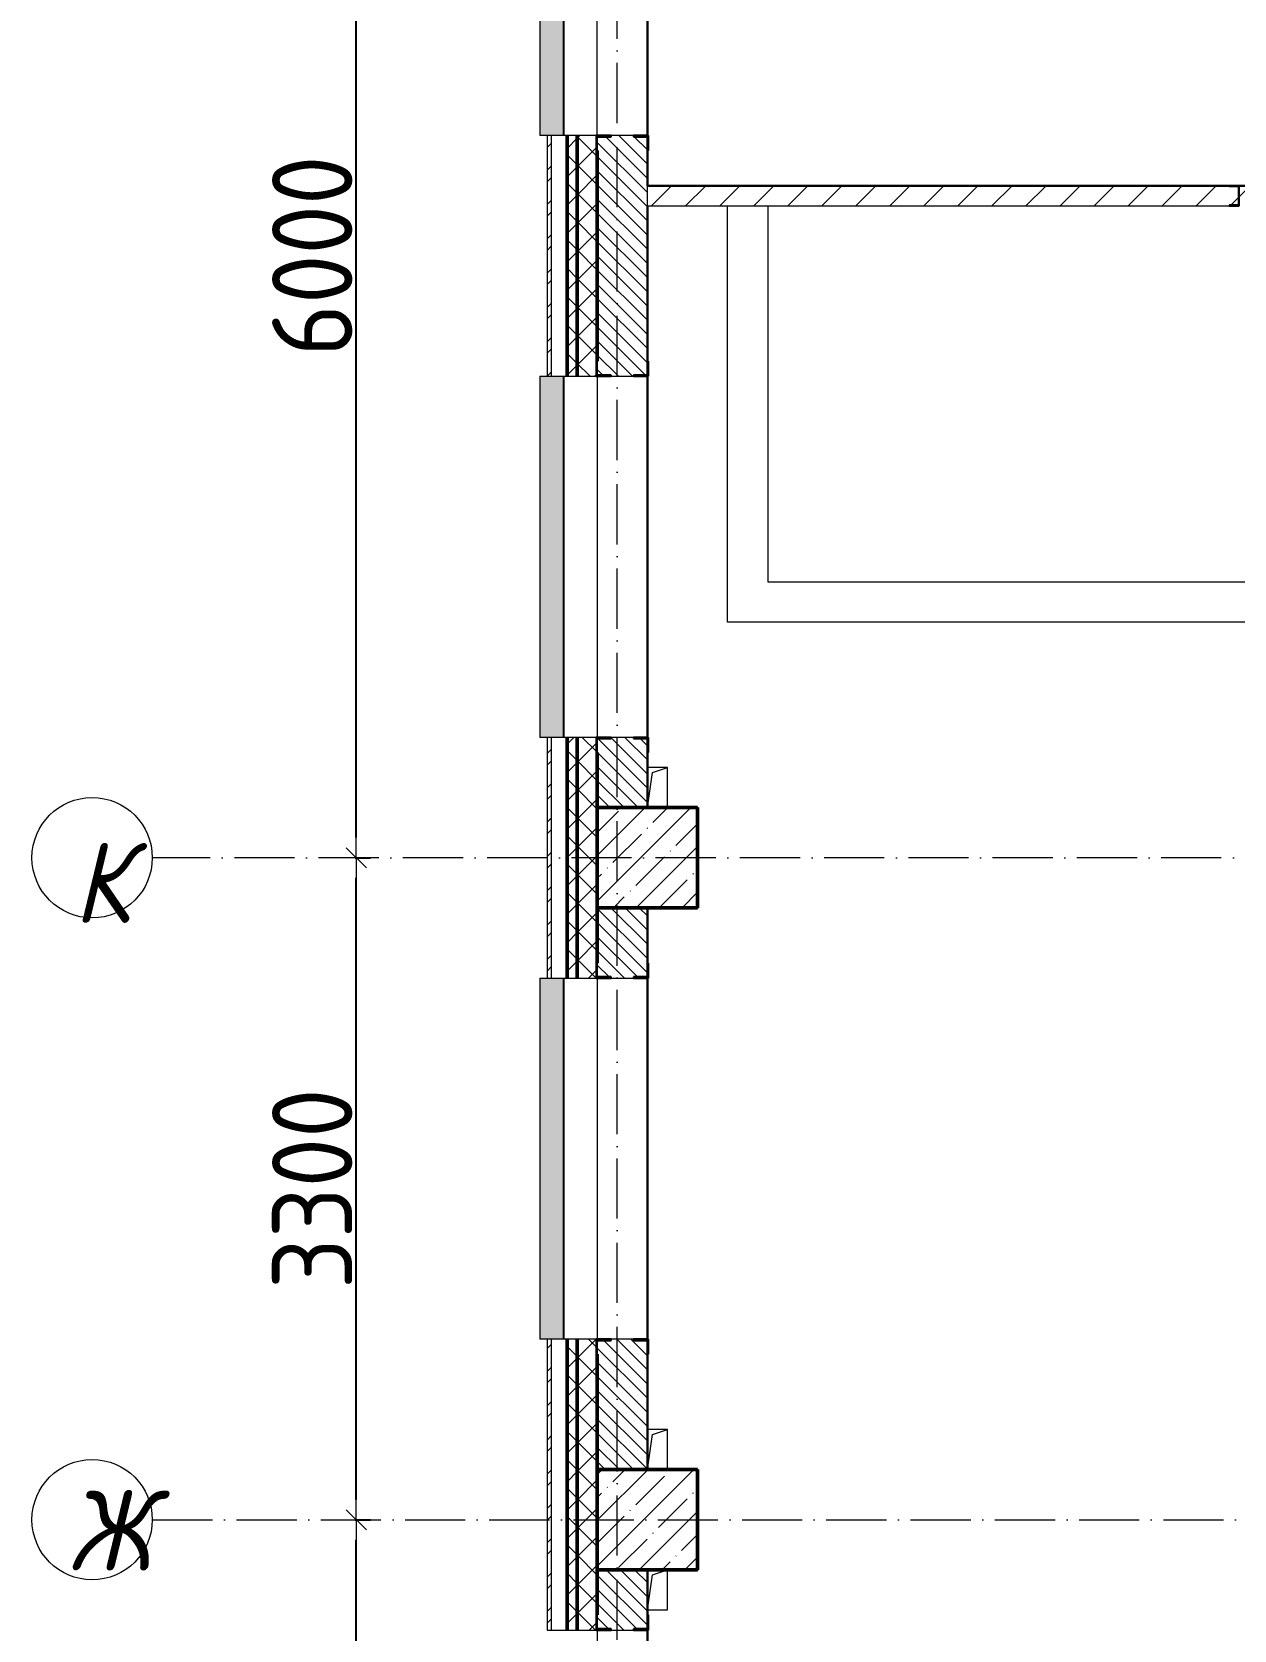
# Model space of a CAD drawing. Header units: millimetres. Extents: x -213536 to 1564669, y -45299 to 942238.
# Drawn here: x 688103 to 694097, y 299912 to 307879 of the extents above; entities that cross this region are included whole.
import ezdxf

# ---------------------------------------------------------------- set-up
doc = ezdxf.new("R2010")
doc.units = ezdxf.units.MM
doc.linetypes.add('50_200_ШТРИХ_1Т_ш5_п1_п1_', pattern=[700, 500, -100, 0, -100])
for name, color, linetype, lineweight in [('3) ЖБ 4м', 3, 'Continuous', 30), ('3.1) ЖБ окна 1.2 м', 102, 'Continuous', 30), ('A-____-____-DIMS', 7, 'Continuous', 9), ('A-GENM-____-MCUT', 7, 'Continuous', 25), ('A-GENM-____-OTLN', 7, 'Continuous', 9), ('A-GENM-____-OTLN-1', 7, 'Continuous', 25), ('A-GLAZ-____-OTLN', 7, 'Continuous', 9), ('A-WALL-____-MCUT-2', 7, 'Continuous', 50), ('A-WALL-____-MCUT-3', 7, 'Continuous', 9), ('A-WALL-____-OTLN', 7, 'Continuous', 9), ('A-WALL-____-PATT-1', 7, 'Continuous', 9), ('A-WALL-FNSH-MCUT-1', 7, 'Continuous', 9), ('I-WALL-____-OTLN', 7, 'Continuous', 9), ('S-COLS-____-MCUT', 7, 'Continuous', 50), ('S-COLS-____-OTLN', 7, 'Continuous', 9), ('S-GRID-____-IDEN', 7, 'Continuous', 9), ('S-GRID-____-OTLN-1', 7, '50_200_ШТРИХ_1Т_ш5_п1_п1_', 9)]:
    doc.layers.add(name, color=color, linetype=linetype, lineweight=lineweight)
doc.layers.add('A-GLAZ-____-OTLN-1', color=7, linetype='Continuous', lineweight=9, true_color=0xc0c0c0)
doc.styles.add('ISOCPEUR_I', font='isocpeui.ttf', dxfattribs={"width": 0.9, "height": 2.5})
doc.styles.add('СПДС', font='isocpeur.ttf', dxfattribs={"width": 0.9})
doc.dimstyles.new('Размера А3', dxfattribs={"dimtxt": 200, "dimasz": 100, "dimexe": 70, "dimexo": 100, "dimgap": 20, "dimtad": 1, "dimdec": 0, "dimrnd": 10, "dimzin": 0, "dimdsep": 46, "dimtxsty": 'СПДС', "dimblk": 'ARROWHEAD_6', "dimcen": 1, "dimclrd": 256, "dimclre": 256, "dimclrt": 256, "dimazin": 0, "dimtfac": 1, "dimtdec": 0, "dimtmove": 2, "dimatfit": 3, "dimfxl": 1, "dimtolj": 1, "dimtzin": 0, "dimarcsym": 0})
pattern_1 = [(45, (693371.93, 286281.11), (-70.71068, 70.71068), []), (135, (693371.93, 286281.11), (-70.71068, -70.71068), [])]
pattern_2 = [(135, (693371.93, 286281.11), (-35.35534, -35.35534), [])]

# ---------------------------------------------------------------- blocks, each defined once
blk = doc.blocks.new('BSC_Колонна _Прямоугольная - 500х500-V50-АР1_План отверстий 3 этажа в осях 1-64_А-ГГ')
at = {"layer": 'S-COLS-____-OTLN'}
h = blk.add_hatch(dxfattribs=at)
h.set_pattern_fill('FP_87', color=256, style=0, pattern_type=2)
h.set_pattern_definition([(45, (2200, -17481.04), (-114.0493, 114.0493), []), (45, (2314.05, -17481.04), (-114.0493, 114.0493), [201.612, -40.322, 3.353, -36.97])])
h.paths.add_polyline_path([(-250, -250), (250, -250), (250, 250), (-250, 250)], flags=0)
at = {"layer": 'S-COLS-____-MCUT'}
for p, q in [((250, 250), (-250, 250)), ((-250, 250), (-250, -250)), ((250, -250), (250, 250)), ((-250, -250), (250, -250))]:
    blk.add_line(p, q, dxfattribs=at)
blk = doc.blocks.new('BSC_Колонна _Прямоугольная - 500х500-V119-АР1_План отверстий 3 этажа в осях 1-64_А-ГГ')
at = {"layer": 'S-COLS-____-OTLN'}
h = blk.add_hatch(dxfattribs=at)
h.set_pattern_fill('FP_142', color=256, style=0, pattern_type=2)
h.set_pattern_definition([(45, (2200, -14181.04), (-114.0493, 114.0493), []), (45, (2314.05, -14181.04), (-114.0493, 114.0493), [201.612, -40.322, 3.353, -36.97])])
h.paths.add_polyline_path([(-250, -250), (250, -250), (250, 250), (-250, 250)], flags=0)
at = {"layer": 'S-COLS-____-MCUT'}
for p, q in [((250, 250), (-250, 250)), ((-250, 250), (-250, -250)), ((250, -250), (250, 250)), ((-250, -250), (250, -250))]:
    blk.add_line(p, q, dxfattribs=at)
blk = doc.blocks.new('Фахверк_СКБ_Уголок - 250_2700-27497298-АР1_План отверстий 3 этажа в осях 1-64_А-ГГ')
at = {"layer": 'A-GENM-____-MCUT'}
for p, q in [((200, 181), (125, 181)), ((125, 181), (125, 106)), ((131, 106), (131, 175)), ((131, 175), (200, 175)), ((200, 175), (200, 181)), ((125, 106), (131, 106)), ((131, -6), (125, -6)), ((125, -6), (125, -81)), ((131, -75), (131, -6)), ((200, -75), (131, -75)), ((200, -81), (200, -75)), ((125, -81), (200, -81))]:
    blk.add_line(p, q, dxfattribs=at)
blk = doc.blocks.new('154_Фахверк_СКБ_Швеллер - Тип_100_3960-28318856-АР1_План отверстий 3 этажа в осях 1-64_А-ГГ')
at = {"layer": 'A-GENM-____-MCUT'}
for p, q in [((175, 50), (125, 50)), ((125, 50), (125, -50)), ((128, 47), (175, 47)), ((128, -47), (128, 47)), ((175, 47), (175, 50)), ((125, -50), (175, -50)), ((175, -47), (128, -47)), ((175, -50), (175, -47))]:
    blk.add_line(p, q, dxfattribs=at)
blk = doc.blocks.new('AR_Отверстие прямоугольное _в плите_ - AR_Отверстие прямоугольное _в плите_-V175-АР1_План отверстий 3 этажа в осях 1-64_А-ГГ')
at = {"layer": 'A-GENM-____-OTLN'}
for p, q in [((50, 100), (-50, 100)), ((-25, 75), (50, 100)), ((50, -100), (50, 100)), ((-50, -100), (-25, 75))]:
    blk.add_line(p, q, dxfattribs=at)
blk = doc.blocks.new('AR_Отверстие прямоугольное _в плите_ - AR_Отверстие прямоугольное _в плите_-V174-АР1_План отверстий 3 этажа в осях 1-64_А-ГГ')
at = {"layer": 'A-GENM-____-OTLN'}
for p, q in [((-25, 75), (50, 100)), ((50, -100), (50, 100)), ((-50, -100), (-25, 75)), ((-50, -100), (50, -100))]:
    blk.add_line(p, q, dxfattribs=at)
blk = doc.blocks.new('Отлив_СКБ - Отлив витража_120_НВФ-V216-АР1_План отверстий 3 этажа в осях 1-64_А-ГГ')
at = {"layer": 'A-GLAZ-____-OTLN-1'}
for points in [[(0, 2), (1800, 2), (1800, 120), (0, 120), (0, 63)], [(0, 0), (1800, 0), (1800, 2), (0, 2)]]:
    blk.add_hatch(color=256, dxfattribs=at).paths.add_polyline_path(points, flags=0)
at = {"layer": 'A-GLAZ-____-OTLN'}
for p, q in [((0, 83), (0, 120)), ((1800, 120), (0, 120)), ((1800, 120), (1800, 83)), ((0, 2), (1800, 2)), ((1800, 0), (0, 0))]:
    blk.add_line(p, q, dxfattribs=at)
blk = doc.blocks.new('Ось сетки - Круг_Ø6_00__ISO-2_5_0_9K_-25732049-АР1_План отверстий 3 этажа в осях 1-64_А-ГГ')
at = {"layer": 'S-GRID-____-IDEN'}
blk.add_circle((0, 0), 3, dxfattribs=at)
blk = doc.blocks.new('ARROWHEAD_6')
at = {"color": 0, "linetype": 'Continuous'}
for p, q in [((0, 0), (-1, 0)), ((-0.5, -0.5), (0.5, 0.5))]:
    blk.add_line(p, q, dxfattribs=at)
blk = doc.blocks.new('*D4834')
at = {"layer": 'A-____-____-DIMS', "lineweight": -2, "transparency": 16777216}
for p, q in [((689714.5, 300462.2), (689790.5, 300462.2)), ((689720.5, 296012.2), (689720.5, 300362.2)), ((689714.5, 295912.2), (689790.5, 295912.2))]:
    blk.add_line(p, q, dxfattribs=at)
at = {"layer": 'Defpoints', "color": 0, "lineweight": 50, "transparency": 16777216}
for p in [(689614.5, 300462.2), (689720.5, 300462.2), (689614.5, 295912.2)]:
    blk.add_point(p, dxfattribs=at)
at = {"layer": 'A-____-____-DIMS', "lineweight": -2, "transparency": 16777216, "xscale": 100, "yscale": 100, "zscale": 100}
for p, rotation in [((689720.5, 300462.2), 90), ((689720.5, 295912.2), 270)]:
    blk.add_blockref('ARROWHEAD_6', p, dxfattribs=dict(at, rotation=rotation))
at = {"layer": 'A-____-____-DIMS', "transparency": 16777216, "insert": (689500.5, 298187.2), "char_height": 400, "attachment_point": 5, "rotation": 90, "style": 'СПДС'}
blk.add_mtext('\\A1;4550', dxfattribs=at)
blk = doc.blocks.new('*D4835')
at = {"layer": 'A-____-____-DIMS', "lineweight": -2, "transparency": 16777216}
for p, q in [((689714.5, 303762.2), (689790.5, 303762.2)), ((689720.5, 300562.2), (689720.5, 303662.2)), ((689714.5, 300462.2), (689790.5, 300462.2))]:
    blk.add_line(p, q, dxfattribs=at)
at = {"layer": 'Defpoints', "color": 0, "lineweight": 50, "transparency": 16777216}
for p in [(689614.5, 303762.2), (689720.5, 303762.2), (689614.5, 300462.2)]:
    blk.add_point(p, dxfattribs=at)
at = {"layer": 'A-____-____-DIMS', "lineweight": -2, "transparency": 16777216, "xscale": 100, "yscale": 100, "zscale": 100}
for p, rotation in [((689720.5, 303762.2), 90), ((689720.5, 300462.2), 270)]:
    blk.add_blockref('ARROWHEAD_6', p, dxfattribs=dict(at, rotation=rotation))
at = {"layer": 'A-____-____-DIMS', "transparency": 16777216, "insert": (689500.5, 302112.2), "char_height": 400, "attachment_point": 5, "rotation": 90, "style": 'СПДС'}
blk.add_mtext('\\A1;3300', dxfattribs=at)
blk = doc.blocks.new('*D4836')
at = {"layer": 'A-____-____-DIMS', "lineweight": -2, "transparency": 16777216}
for p, q in [((689714.5, 309762.2), (689790.5, 309762.2)), ((689720.5, 303862.2), (689720.5, 309662.2)), ((689714.5, 303762.2), (689790.5, 303762.2))]:
    blk.add_line(p, q, dxfattribs=at)
at = {"layer": 'Defpoints', "color": 0, "lineweight": 50, "transparency": 16777216}
for p in [(689614.5, 309762.2), (689720.5, 309762.2), (689614.5, 303762.2)]:
    blk.add_point(p, dxfattribs=at)
at = {"layer": 'A-____-____-DIMS', "lineweight": -2, "transparency": 16777216, "xscale": 100, "yscale": 100, "zscale": 100}
for p, rotation in [((689720.5, 309762.2), 90), ((689720.5, 303762.2), 270)]:
    blk.add_blockref('ARROWHEAD_6', p, dxfattribs=dict(at, rotation=rotation))
at = {"layer": 'A-____-____-DIMS', "transparency": 16777216, "insert": (689500.5, 306762.2), "char_height": 400, "attachment_point": 5, "rotation": 90, "style": 'СПДС'}
blk.add_mtext('\\A1;6000', dxfattribs=at)

msp = doc.modelspace()

# ---------------------------------------------------------------- hatches: boundary and pattern name
at = {"layer": 'A-WALL-____-PATT-1'}
h = msp.add_hatch(dxfattribs=at)
h.set_pattern_fill('FP_3', color=256, style=0, pattern_type=2)
h.set_pattern_definition([(45, (693371.93, 286281.11), (-85.5366, 85.5366), []), (45, (693428.95, 286281.11), (-85.5366, 85.5366), [])])
h.paths.add_polyline_path([(690691.9, 295797.2), (690691.9, 298112.2), (690671.9, 298112.2), (690671.9, 295797.2)], flags=0)
h.paths.add_polyline_path([(690671.9, 299912.2), (690691.9, 299912.2), (690691.9, 301362.2), (690671.9, 301362.2), (690671.9, 300775.7)], flags=0)
h.paths.add_polyline_path([(690671.9, 303162.2), (690691.9, 303162.2), (690691.9, 304362.2), (690671.9, 304362.2), (690671.9, 304215.8)], flags=0)
h.paths.add_polyline_path([(690691.9, 306162.2), (690691.9, 307362.2), (690671.9, 307362.2), (690671.9, 306162.2)], flags=0)
h.paths.add_polyline_path([(690691.9, 309162.2), (690691.9, 310362.2), (690671.9, 310362.2), (690671.9, 309162.2)], flags=0)
h = msp.add_hatch(dxfattribs=at)
h.set_pattern_fill('FP_1', color=256, style=0, pattern_type=2)
h.set_pattern_definition(pattern_1)
h.paths.add_polyline_path([(690821.9, 295797.2), (690821.9, 298112.2), (690771.9, 298112.2), (690771.9, 295797.2)], flags=0)
h.paths.add_polyline_path([(690771.9, 299912.2), (690821.9, 299912.2), (690821.9, 301362.2), (690771.9, 301362.2), (690771.9, 300775.7)], flags=0)
h.paths.add_polyline_path([(690821.9, 303162.2), (690821.9, 304362.2), (690771.9, 304362.2), (690771.9, 303162.2)], flags=0)
h.paths.add_polyline_path([(690821.9, 306162.2), (690821.9, 307362.2), (690771.9, 307362.2), (690771.9, 306162.2)], flags=0)
h.paths.add_polyline_path([(690821.9, 309162.2), (690821.9, 310362.2), (690771.9, 310362.2), (690771.9, 309162.2)], flags=0)
h = msp.add_hatch(dxfattribs=at)
h.set_pattern_fill('FP_1', color=256, style=0, pattern_type=2)
h.set_pattern_definition(pattern_1)
h.paths.add_polyline_path([(690821.9, 295797.2), (690921.9, 295797.2), (690921.9, 298037.2), (690915.9, 298037.2), (690915.9, 298112.2), (690821.9, 298112.2), (690821.9, 295812.2)], flags=0)
h.paths.add_polyline_path([(690915.9, 299912.2), (690915.9, 299987.2), (690921.9, 299987.2), (690921.9, 301287.2), (690915.9, 301287.2), (690915.9, 301362.2), (690821.9, 301362.2), (690821.9, 299912.2)], flags=0)
h.paths.add_polyline_path([(690915.9, 303162.2), (690915.9, 303237.2), (690921.9, 303237.2), (690921.9, 304287.2), (690915.9, 304287.2), (690915.9, 304362.2), (690821.9, 304362.2), (690821.9, 303162.2)], flags=0)
h.paths.add_polyline_path([(690915.9, 306162.2), (690915.9, 306237.2), (690921.9, 306237.2), (690921.9, 307287.2), (690915.9, 307287.2), (690915.9, 307362.2), (690821.9, 307362.2), (690821.9, 306162.2)], flags=0)
h.paths.add_polyline_path([(690915.9, 309162.2), (690915.9, 309237.2), (690921.9, 309237.2), (690921.9, 310287.2), (690915.9, 310287.2), (690915.9, 310362.2), (690821.9, 310362.2), (690821.9, 309162.2)], flags=0)
h = msp.add_hatch(dxfattribs=at)
h.set_pattern_fill('FP_6', color=256, style=0, pattern_type=2)
h.set_pattern_definition(pattern_2)
h.paths.add_polyline_path([(690921.9, 304012.2), (691171.9, 304012.2), (691171.9, 304356.2), (691102.9, 304356.2), (691102.9, 304362.2), (690990.9, 304362.2), (690990.9, 304356.2), (690921.9, 304356.2), (690921.9, 304215.8)], flags=0)
h.paths.add_polyline_path([(691102.9, 306162.2), (691102.9, 306168.2), (691171.9, 306168.2), (691171.9, 307356.2), (691102.9, 307356.2), (691102.9, 307362.2), (690990.9, 307362.2), (690990.9, 307356.2), (690921.9, 307356.2), (690921.9, 306168.2), (690990.9, 306168.2), (690990.9, 306162.2)], flags=0)
h.paths.add_polyline_path([(691102.9, 309162.2), (691102.9, 309168.2), (691171.9, 309168.2), (691171.9, 309512.2), (690921.9, 309512.2), (690921.9, 309168.2), (690990.9, 309168.2), (690990.9, 309162.2)], flags=0)
h = msp.add_hatch(dxfattribs=at)
h.set_pattern_fill('FP_4', color=256, style=0, pattern_type=2)
h.set_pattern_definition([(45, (693371.93, 286281.11), (-84.8528, 84.8528), [])])
h.paths.add_polyline_path([(698371.9, 307012.2), (698371.9, 307112.2), (698317.9, 307112.2), (698317.9, 307104.6), (698276.4, 307104.6), (698276.4, 307019.8), (698317.9, 307019.8), (698317.9, 307012.2)], flags=0)
h.paths.add_polyline_path([(696893.2, 307012.2), (697075.9, 307012.9), (697075.9, 307019.8), (697117.4, 307019.8), (697117.4, 307104.6), (697075.9, 307104.6), (697075.9, 307112.2), (694121.9, 307112.2), (694121.9, 307012.2)], flags=0)
h.paths.add_polyline_path([(693358.3, 307012.2), (694071.9, 307012.2), (694071.9, 307015.2), (694118.9, 307015.2), (694118.9, 307109.2), (694071.9, 307109.2), (694071.9, 307112.2), (691171.9, 307112.2), (691171.9, 307012.2), (691590.8, 307012.2)], flags=0)
h = msp.add_hatch(dxfattribs=at)
h.set_pattern_fill('FP_6', color=256, style=0, pattern_type=2)
h.set_pattern_definition(pattern_2)
h.paths.add_polyline_path([(690921.9, 300712.2), (691171.9, 300712.2), (691171.9, 301356.2), (691102.9, 301356.2), (691102.9, 301362.2), (690990.9, 301362.2), (690990.9, 301356.2), (690921.9, 301356.2), (690921.9, 300775.7)], flags=0)
h.paths.add_polyline_path([(691102.9, 303162.2), (691102.9, 303168.2), (691171.9, 303168.2), (691171.9, 303512.2), (690921.9, 303512.2), (690921.9, 303168.2), (690990.9, 303168.2), (690990.9, 303162.2)], flags=0)
h = msp.add_hatch(dxfattribs=at)
h.set_pattern_fill('FP_6', color=256, style=0, pattern_type=2)
h.set_pattern_definition(pattern_2)
h.paths.add_polyline_path([(690921.9, 296312.2), (691171.9, 296312.2), (691171.1, 298106.2), (691102.9, 298106.2), (691102.9, 298112.2), (690990.9, 298112.2), (690990.9, 298106.2), (690921.9, 298106.2), (690921.9, 297335.5)], flags=0)
h.paths.add_polyline_path([(691102.9, 299912.2), (691102.9, 299918.2), (691171.9, 299918.2), (691171.9, 300212.2), (690921.9, 300212.2), (690921.9, 299918.2), (690990.9, 299918.2), (690990.9, 299912.2)], flags=0)

# ---------------------------------------------------------------- linework, layer by layer
at = {"color": 4, "lineweight": 30}
msp.add_lwpolyline([(698771.9, 308412.2), (698771.9, 307112.2), (691171.9, 307112.2), (691171.9, 307356.2)], dxfattribs=at)
at = {"layer": '3) ЖБ 4м'}
for points in [[(691171.9, 303512.2), (691421.9, 303512.2), (691421.9, 304012.2), (691171.9, 304012.2)], [(691171.9, 300212.2), (691421.9, 300212.2), (691421.9, 300712.2), (691171.9, 300712.2)]]:
    msp.add_lwpolyline(points, dxfattribs=at)
at = {"layer": '3.1) ЖБ окна 1.2 м'}
for points in [[(691171.9, 309500.3), (691171.9, 307112.2)], [(691171.9, 307012.2), (691171.9, 304012.2)], [(691171.9, 303512.2), (691171.9, 300718.2)], [(691171.9, 300212.2), (691171.9, 296312.2)]]:
    msp.add_lwpolyline(points, dxfattribs=at)
at = {"layer": 'A-WALL-____-MCUT-2'}
for p, q in [((690771.9, 306162.2), (690771.9, 307362.2)), ((690821.9, 306162.2), (690821.9, 307362.2)), ((690921.9, 306237.2), (690921.9, 307287.2)), ((690771.9, 303162.2), (690771.9, 304362.2)), ((690821.9, 303162.2), (690821.9, 304362.2)), ((690921.9, 304012.2), (690921.9, 304287.2)), ((690921.9, 303237.2), (690921.9, 303512.2)), ((690771.9, 299912.2), (690771.9, 301362.2)), ((690821.9, 299912.2), (690821.9, 301362.2)), ((690921.9, 300712.2), (690921.9, 301287.2)), ((690921.9, 299987.2), (690921.9, 300212.2))]:
    msp.add_line(p, q, dxfattribs=at)
at = {"layer": 'A-WALL-____-MCUT-3'}
for p, q in [((690915.9, 307362.2), (690691.9, 307362.2)), ((690691.9, 307362.2), (690691.9, 306162.2)), ((691102.9, 307362.2), (690990.9, 307362.2)), ((691171.9, 306237.2), (691171.9, 307287.2)), ((690691.9, 306162.2), (690915.9, 306162.2)), ((690990.9, 306162.2), (691102.9, 306162.2)), ((690915.9, 304362.2), (690691.9, 304362.2)), ((690691.9, 304362.2), (690691.9, 303162.2)), ((691102.9, 304362.2), (690990.9, 304362.2)), ((691171.9, 304012.2), (691171.9, 304287.2)), ((691171.9, 303237.2), (691171.9, 303512.2)), ((690691.9, 303162.2), (690915.9, 303162.2)), ((690990.9, 303162.2), (691102.9, 303162.2)), ((690915.9, 301362.2), (690691.9, 301362.2)), ((690691.9, 301362.2), (690691.9, 299912.2)), ((691102.9, 301362.2), (690990.9, 301362.2)), ((691171.9, 300712.2), (691171.9, 301287.2)), ((691171.9, 299987.2), (691171.9, 300212.2)), ((690691.9, 299912.2), (690915.9, 299912.2)), ((690990.9, 299912.2), (691102.9, 299912.2))]:
    msp.add_line(p, q, dxfattribs=at)
at = {"layer": 'A-WALL-____-OTLN'}
for p, q in [((690921.9, 307362.2), (690921.9, 309162.2)), ((691171.9, 309162.2), (691171.9, 307362.2)), ((690921.9, 306162.2), (690921.9, 304362.2)), ((691171.9, 306162.2), (691171.9, 304362.2)), ((690921.9, 303162.2), (690921.9, 301362.2)), ((691171.9, 303162.2), (691171.9, 301362.2)), ((690921.9, 299912.2), (690921.9, 298112.2)), ((691171.9, 299912.2), (691171.9, 298112.2))]:
    msp.add_line(p, q, dxfattribs=at)
at = {"layer": 'A-WALL-FNSH-MCUT-1'}
for p, q in [((690671.9, 307362.2), (690671.9, 306162.2)), ((690691.9, 307362.2), (690671.9, 307362.2)), ((694071.9, 307112.2), (691171.9, 307112.2)), ((691171.9, 307012.2), (694071.9, 307012.2)), ((690671.9, 306162.2), (690691.9, 306162.2)), ((690671.9, 304362.2), (690671.9, 303162.2)), ((690691.9, 304362.2), (690671.9, 304362.2)), ((690671.9, 303162.2), (690691.9, 303162.2)), ((690671.9, 301362.2), (690671.9, 299912.2)), ((690691.9, 301362.2), (690671.9, 301362.2)), ((690671.9, 299912.2), (690691.9, 299912.2))]:
    msp.add_line(p, q, dxfattribs=at)
at = {"layer": 'I-WALL-____-OTLN'}
for p, q in [((691571.9, 304937.2), (691571.9, 307012.2)), ((691771.9, 307012.2), (691771.9, 305137.2)), ((691771.9, 305137.2), (696746.9, 305137.2)), ((696946.9, 304937.2), (691571.9, 304937.2))]:
    msp.add_line(p, q, dxfattribs=at)
at = {"layer": 'S-GRID-____-OTLN-1', "color": 251, "ltscale": 0.6, "true_color": 0x636466}
for p, q in [((691021.9, 281798.5), (691021.9, 336162.1)), ((720079.7, 303762.2), (688703.2, 303762.2)), ((688703.2, 300462.2), (720079.7, 300462.2))]:
    msp.add_line(p, q, dxfattribs=at)

# ---------------------------------------------------------------- block references
at = {"layer": 'A-GENM-____-OTLN'}
for name, p in [('AR_Отверстие прямоугольное _в плите_ - AR_Отверстие прямоугольное _в плите_-V175-АР1_План отверстий 3 этажа в осях 1-64_А-ГГ', (691221.9, 304112.2)), ('AR_Отверстие прямоугольное _в плите_ - AR_Отверстие прямоугольное _в плите_-V175-АР1_План отверстий 3 этажа в осях 1-64_А-ГГ', (691221.9, 300812.2)), ('AR_Отверстие прямоугольное _в плите_ - AR_Отверстие прямоугольное _в плите_-V174-АР1_План отверстий 3 этажа в осях 1-64_А-ГГ', (691221.9, 300112.2))]:
    msp.add_blockref(name, p, dxfattribs=at)
at = {"layer": 'A-GENM-____-OTLN-1'}
for name, p, rotation in [('Фахверк_СКБ_Уголок - 250_2700-27497298-АР1_План отверстий 3 этажа в осях 1-64_А-ГГ', (690996.9, 307487.2), 269.9999999999999), ('154_Фахверк_СКБ_Швеллер - Тип_100_3960-28318856-АР1_План отверстий 3 этажа в осях 1-64_А-ГГ', (694246.9, 307062.2), 180), ('Фахверк_СКБ_Уголок - 250_2700-27497298-АР1_План отверстий 3 этажа в осях 1-64_А-ГГ', (691096.9, 306037.2), 89.99999999999991), ('Фахверк_СКБ_Уголок - 250_2700-27497298-АР1_План отверстий 3 этажа в осях 1-64_А-ГГ', (690996.9, 304487.2), 269.9999999999999), ('Фахверк_СКБ_Уголок - 250_2700-27497298-АР1_План отверстий 3 этажа в осях 1-64_А-ГГ', (691096.9, 303037.2), 89.99999999999991), ('Фахверк_СКБ_Уголок - 250_2700-27497298-АР1_План отверстий 3 этажа в осях 1-64_А-ГГ', (690996.9, 301487.2), 269.9999999999999), ('Фахверк_СКБ_Уголок - 250_2700-27497298-АР1_План отверстий 3 этажа в осях 1-64_А-ГГ', (691096.9, 299787.2), 89.99999999999991)]:
    msp.add_blockref(name, p, dxfattribs=dict(at, rotation=rotation))
at = {"layer": 'A-GLAZ-____-OTLN', "rotation": 90}
for p in [(690754.9, 307362.2), (690754.9, 304362.2), (690754.9, 301362.2)]:
    msp.add_blockref('Отлив_СКБ - Отлив витража_120_НВФ-V216-АР1_План отверстий 3 этажа в осях 1-64_А-ГГ', p, dxfattribs=at)
at = {"layer": 'S-COLS-____-OTLN'}
for name, p in [('BSC_Колонна _Прямоугольная - 500х500-V50-АР1_План отверстий 3 этажа в осях 1-64_А-ГГ', (691171.9, 303762.2)), ('BSC_Колонна _Прямоугольная - 500х500-V119-АР1_План отверстий 3 этажа в осях 1-64_А-ГГ', (691171.9, 300462.2))]:
    msp.add_blockref(name, p, dxfattribs=at)
at = {"layer": 'S-GRID-____-IDEN', "xscale": 99.99999999999993, "yscale": 99.99999999999993, "zscale": 99.99999999999993}
for p, rotation in [((688403.2, 303762.2), 89.9999999999998), ((688403.2, 300462.2), 269.9999999999996)]:
    msp.add_blockref('Ось сетки - Круг_Ø6_00__ISO-2_5_0_9K_-25732049-АР1_План отверстий 3 этажа в осях 1-64_А-ГГ', p, dxfattribs=dict(at, rotation=rotation))

# ---------------------------------------------------------------- texts
at = {"layer": 'S-GRID-____-IDEN', "char_height": 400, "attachment_point": 1, "style": 'ISOCPEUR_I'}
for s, insert, width in [('\\fISOCPEUR|b0|i1|c204|p34|;\\W.9;К', (688310.3, 303838.2), 223.671), ('\\fISOCPEUR|b0|i1|c204|p34|;\\W.9;Ж', (688281.3, 300608.8), 281.392)]:
    msp.add_mtext(s, dxfattribs=dict(at, insert=insert, width=width))

# ---------------------------------------------------------------- dimensions: what is measured, and where the dimension line sits
at = {"layer": 'A-____-____-DIMS'}
for base, p1, p2, picture, middle in [((689720.5, 309762.2), (689614.5, 303762.2), (689614.5, 309762.2), '*D4836', (689500.5, 306762.2)), ((689720.5, 303762.2), (689614.5, 300462.2), (689614.5, 303762.2), '*D4835', (689500.5, 302112.2)), ((689720.5, 300462.2), (689614.5, 295912.2), (689614.5, 300462.2), '*D4834', (689500.5, 298187.2))]:
    dim = msp.add_linear_dim(base=base, p1=p1, p2=p2, angle=90, dimstyle='Размера А3', override={"dimtxt": 400}, dxfattribs=at)
    dim.commit()
    dim.dimension.update_dxf_attribs({"geometry": picture, "text_midpoint": middle})

doc.saveas('drawing.dxf')
